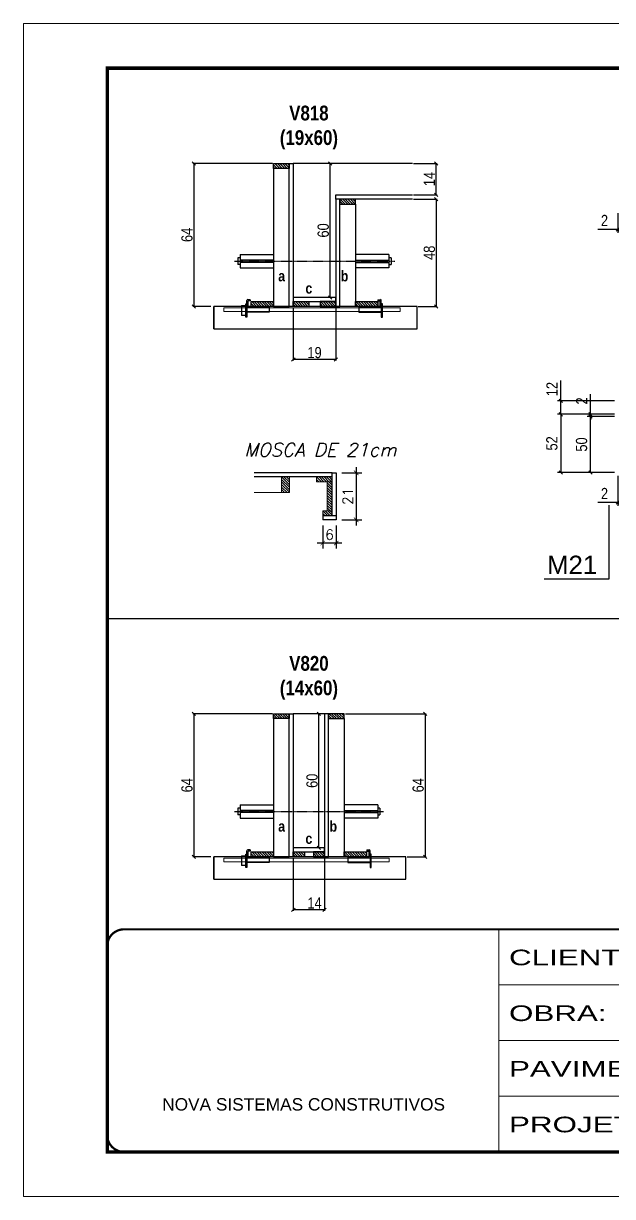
# Model space of a CAD drawing. Extents: x 3309 to 9590, y -2522 to 14608.
# Drawn here: x 3309 to 3837, y 8964 to 10014 of the extents above; entities that cross this region are included whole.
import ezdxf
from ezdxf.enums import TextEntityAlignment as Align

# ---------------------------------------------------------------- set-up
doc = ezdxf.new("R2010")
doc.units = 0
for name, pattern in [('CONTINUO', [0]), ('DASHED', [0.75, 0.5, -0.25]), ('HIDDEN', [0.375, 0.25, -0.125])]:
    doc.linetypes.add(name, pattern=pattern)
for name, color, linetype in [('barrote', 251, 'Continuous'), ('COTA', 241, 'Continuous'), ('detalhes', 4, 'Continuous'), ('NOMENCLATURA', 7, 'Continuous'), ('Painéis', 200, 'Continuous'), ('presilha', 1, 'Continuous'), ('SARR_2.2x10', 60, 'Continuous'), ('SARR_2.2x7', 40, 'Continuous'), ('SARR_3.5x7', 81, 'Continuous'), ('TENSOR', 3, 'Continuous')]:
    doc.layers.add(name, color=color, linetype=linetype)
for name, color, linetype, lineweight in [('CONCRETO', 251, 'Continuous', 25), ('Folhas', 255, 'Continuous', 9), ('Hachura', 251, 'Continuous', 9), ('Madeira', 126, 'Continuous', 18), ('SARRAFO DE PRESSAO', 251, 'DASHED', 9), ('SCO-___-LAJ', 2, 'Continuous', 0), ('TEXTO PILAR', 3, 'Continuous', 15)]:
    doc.layers.add(name, color=color, linetype=linetype, lineweight=lineweight)
doc.styles.add('ARIAL', font='arial.ttf')
doc.styles.add('COTA TECNICA', font='techl___.ttf', dxfattribs={"height": 10})
doc.styles.add('COTA TECNICA 2X', font='techl___.ttf', dxfattribs={"height": 10})
doc.styles.add('Romans', font='romans.shx')
doc.styles.get("Standard").update_dxf_attribs({"font": 'arial.ttf'})
doc.styles.add('TECNICA', font='techb___.ttf', dxfattribs={"height": 10})
doc.styles.add('Tecnologia', font='')
doc.styles.get('Tecnologia').set_extended_font_data('Forgotten Futurist')
doc.dimstyles.new('COTA PARA DETALHES', dxfattribs={"dimtxt": 9, "dimasz": 4, "dimexe": 5, "dimexo": 5, "dimgap": 3, "dimtad": 1, "dimdec": 1, "dimlfac": 0.5, "dimzin": 12, "dimdsep": 46, "dimtxsty": 'Romans', "dimblk": 'ARCHTICK', "dimcen": 10, "dimdle": 5, "dimclrd": 4, "dimclre": 4, "dimclrt": 240, "dimadec": 1, "dimazin": 3, "dimtfac": 1, "dimtdec": 1, "dimtmove": 0, "dimatfit": 3, "dimldrblk": 'ARCHTICK', "dimfxl": 1, "dimtolj": 1, "dimtzin": 12, "dimarcsym": 0})
doc.dimstyles.new('PAINEL', dxfattribs={"dimtxt": 10, "dimasz": 3, "dimexe": 3, "dimexo": 3, "dimgap": 3, "dimtad": 1, "dimdec": 1, "dimzin": 12, "dimdsep": 46, "dimtxsty": 'COTA TECNICA', "dimblk1": 'OBLIQUE', "dimblk2": 'OBLIQUE', "dimsah": 1, "dimcen": 0.9, "dimclrd": 4, "dimclre": 4, "dimclrt": 240, "dimadec": 1, "dimazin": 3, "dimtfac": 1, "dimtdec": 1, "dimtmove": 0, "dimatfit": 3, "dimfxl": 1, "dimtolj": 1, "dimtzin": 12, "dimarcsym": 0})
doc.dimstyles.new('SECAO', dxfattribs={"dimscale": 0.333333, "dimtxt": 5, "dimasz": 9, "dimexe": 3, "dimexo": 3, "dimgap": 3, "dimtad": 1, "dimdec": 1, "dimlfac": 0.5, "dimzin": 12, "dimdsep": 46, "dimtxsty": 'COTA TECNICA 2X', "dimblk1": 'OBLIQUE', "dimblk2": 'OBLIQUE', "dimsah": 1, "dimcen": 0.9, "dimclrd": 4, "dimclre": 4, "dimclrt": 240, "dimadec": 1, "dimazin": 3, "dimtfac": 1, "dimtdec": 1, "dimtmove": 0, "dimatfit": 3, "dimfxl": 1, "dimtolj": 1, "dimtzin": 12, "dimarcsym": 0})
pattern_1 = [(135, (36786.496, -113751.8887), (-1.122532015, -1.122532015), [])]
pattern_2 = [(315, (-1068.1256, -1968.4657), (1.12253202, 1.12253202), [])]

# ---------------------------------------------------------------- blocks, each defined once
blk = doc.blocks.new('9999999999')
at = {"color": 30, "linetype": 'CONTINUO'}
for p, q in [((98564.6, 34230.2), (98564.6, 34429.4)), ((98564.6, 34379.6), (99584, 34379.6)), ((98564.6, 34329.8), (99488, 34329.8)), ((98564.6, 34280), (99488, 34280))]:
    blk.add_line(p, q, dxfattribs=at)
at = {"color": 30, "linetype": 'CONTINUO', "const_width": 2}
blk.add_lwpolyline([(99584, 34230.2), (99584, 34414.4, 0.414214), (99569, 34429.4), (98229, 34429.4, 0.414214), (98214, 34414.4), (98214, 34245.2, 0.414214), (98229, 34230.2), (99584, 34230.2)], format="xyb", dxfattribs=at)
at = {"layer": 'Folhas'}
blk.add_lwpolyline([(98139, 34190.2), (99624, 34190.2), (99624, 35240.2), (98139, 35240.2)], close=True, dxfattribs=at)
at = {"layer": 'Folhas', "color": 30, "const_width": 3}
blk.add_lwpolyline([(98214, 34230.2), (99584, 34230.2), (99584, 35200.2), (98214, 35200.2)], close=True, dxfattribs=at)
at = {"color": 7, "linetype": 'Continuous', "ltscale": 5, "style": 'ARIAL'}
blk.add_text('NOVA SISTEMAS CONSTRUTIVOS', height=11.059, dxfattribs=at).set_placement((98263.2, 34267.2))
at = {"layer": 'Folhas', "color": 7, "style": 'Tecnologia', "width": 1.5}
for s, p in [('CLIENTE:', (98573.7, 34397.2)), ('OBRA:', (98573.7, 34347.3)), ('PAVIMENTO:', (98573.7, 34297.5)), ('PROJETO:', (98573.7, 34247.7))]:
    blk.add_text(s, height=14, dxfattribs=at).set_placement(p)
blk = doc.blocks.new('_Oblique')
at = {"color": 0, "linetype": 'ByBlock', "lineweight": -2}
blk.add_line((-0.5, -0.5), (0.5, 0.5), dxfattribs=at)
blk = doc.blocks.new('*D1902')
at = {"layer": 'COTA', "color": 4, "lineweight": -2, "transparency": 16777216}
for p, q in [((3551, 9759.3), (3551, 9711.8)), ((3589, 9759.3), (3589, 9711.8)), ((3589, 9712.8), (3551, 9712.8))]:
    blk.add_line(p, q, dxfattribs=at)
at = {"layer": 'Defpoints', "color": 0, "transparency": 16777216}
for p in [(3551, 9760.3), (3589, 9760.3), (3551, 9712.8)]:
    blk.add_point(p, dxfattribs=at)
at = {"layer": 'COTA', "color": 4, "lineweight": -2, "transparency": 16777216, "xscale": 3, "yscale": 3, "zscale": 3, "rotation": 180}
blk.add_blockref('_Oblique', (3551, 9712.8), dxfattribs=at)
at = {"layer": 'COTA', "color": 4, "lineweight": -2, "transparency": 16777216, "xscale": 3, "yscale": 3, "zscale": 3}
blk.add_blockref('_Oblique', (3589, 9712.8), dxfattribs=at)
at = {"layer": 'COTA', "color": 240, "transparency": 16777216, "insert": (3570, 9718.9), "char_height": 10, "attachment_point": 5, "style": 'COTA TECNICA 2X'}
blk.add_mtext('\\A1;19', dxfattribs=at)
blk = doc.blocks.new('PRESILHA METÁLICA 1')
at = {"layer": 'presilha'}
for p, q in [((7.5, 10.6), (7.5, 19.9)), ((12, 21), (8.6, 21)), ((9, 11.6), (9, 18.9)), ((12, 19.5), (9.6, 19.5)), ((12, 21), (12, 19.5)), ((0, 13), (6, 13)), ((0, 13), (0, 0)), ((6, 0), (0, 0)), ((6, 15.5), (7.5, 15.5)), ((6, -2.5), (6, 15.5)), ((6, 13), (6, 0)), ((7.5, 15.5), (7.5, -2.5)), ((37.5, 4.1), (7.5, 4.1)), ((37.5, 11), (9.6, 11)), ((37.5, 11), (37.5, 4.1)), ((7.5, -2.5), (6, -2.5))]:
    blk.add_line(p, q, dxfattribs=at)
for centre, radius, start, end in [((8.6, 19.9), 1.14, 90, 180), ((9.6, 18.9), 0.57, 90, 180), ((9.6, 11.6), 0.57, 180, 270)]:
    blk.add_arc(centre, radius, start, end, dxfattribs=at)
blk = doc.blocks.new('PRESILHA METÁLICA 2')
at = {"layer": 'presilha'}
for p, q in [((-5.2, 23.5), (-5.2, 22)), ((-5.2, 23.5), (-1.9, 23.5)), ((-5.2, 22), (-2.8, 22)), ((-2.2, 14.1), (-2.2, 21.4)), ((0.8, 18), (-0.8, 18)), ((-0.8, 18), (-0.8, 0)), ((-0.8, 14.6), (-0.8, 22.4)), ((0.8, 0), (0.8, 18)), ((-30.8, 13.5), (-30.8, 6.6)), ((-30.8, 13.5), (-2.8, 13.5)), ((-30.8, 6.6), (-0.8, 6.6)), ((-0.8, 0), (0.8, 0))]:
    blk.add_line(p, q, dxfattribs=at)
for centre, radius, start, end in [((-2.8, 21.4), 0.57, 0, 90), ((-1.9, 22.4), 1.14, 0, 90), ((-2.8, 14.1), 0.57, 270, 0)]:
    blk.add_arc(centre, radius, start, end, dxfattribs=at)
blk = doc.blocks.new('*D1903')
at = {"layer": 'COTA', "color": 4, "lineweight": -2, "transparency": 16777216}
for p, q in [((3532.4, 9888.3), (3460.9, 9888.3)), ((3461.9, 9888.3), (3461.9, 9760.3)), ((3477.1, 9760.3), (3460.9, 9760.3))]:
    blk.add_line(p, q, dxfattribs=at)
at = {"layer": 'Defpoints', "color": 0, "transparency": 16777216}
for p in [(3533.4, 9888.3), (3461.9, 9760.3), (3478.1, 9760.3)]:
    blk.add_point(p, dxfattribs=at)
at = {"layer": 'COTA', "color": 4, "lineweight": -2, "transparency": 16777216, "xscale": 3, "yscale": 3, "zscale": 3}
for p, rotation in [((3461.9, 9888.3), 90), ((3461.9, 9760.3), 270)]:
    blk.add_blockref('_Oblique', p, dxfattribs=dict(at, rotation=rotation))
at = {"layer": 'COTA', "color": 240, "transparency": 16777216, "insert": (3455.8, 9824.3), "char_height": 10, "attachment_point": 5, "rotation": 90, "style": 'COTA TECNICA 2X'}
blk.add_mtext('\\A1;64', dxfattribs=at)
blk = doc.blocks.new('*D1904')
at = {"layer": 'COTA', "color": 4, "lineweight": -2, "transparency": 16777216}
for p, q in [((3658.7, 9856.3), (3679.9, 9856.3)), ((3678.9, 9856.3), (3678.9, 9760.3)), ((3662.8, 9760.3), (3679.9, 9760.3))]:
    blk.add_line(p, q, dxfattribs=at)
at = {"layer": 'Defpoints', "color": 0, "transparency": 16777216}
for p in [(3657.7, 9856.3), (3661.8, 9760.3), (3678.9, 9760.3)]:
    blk.add_point(p, dxfattribs=at)
at = {"layer": 'COTA', "color": 4, "lineweight": -2, "transparency": 16777216, "xscale": 3, "yscale": 3, "zscale": 3}
for p, rotation in [((3678.9, 9856.3), 90), ((3678.9, 9760.3), 270)]:
    blk.add_blockref('_Oblique', p, dxfattribs=dict(at, rotation=rotation))
at = {"layer": 'COTA', "color": 240, "transparency": 16777216, "insert": (3672.8, 9808.3), "char_height": 10, "attachment_point": 5, "rotation": 90, "style": 'COTA TECNICA 2X'}
blk.add_mtext('\\A1;48', dxfattribs=at)
blk = doc.blocks.new('*D1905')
at = {"layer": 'COTA', "color": 4, "lineweight": -2, "transparency": 16777216}
for p, q in [((3588, 9888.3), (3582.9, 9888.3)), ((3583.9, 9768.3), (3583.9, 9888.3)), ((3588, 9768.3), (3582.9, 9768.3))]:
    blk.add_line(p, q, dxfattribs=at)
at = {"layer": 'Defpoints', "color": 0, "transparency": 16777216}
for p in [(3583.9, 9888.3), (3589, 9888.3), (3589, 9768.3)]:
    blk.add_point(p, dxfattribs=at)
at = {"layer": 'COTA', "color": 4, "lineweight": -2, "transparency": 16777216, "xscale": 3, "yscale": 3, "zscale": 3}
for p, rotation in [((3583.9, 9888.3), 90), ((3583.9, 9768.3), 270)]:
    blk.add_blockref('_Oblique', p, dxfattribs=dict(at, rotation=rotation))
at = {"layer": 'COTA', "color": 240, "transparency": 16777216, "insert": (3577.8, 9828.3), "char_height": 10, "attachment_point": 5, "rotation": 90, "style": 'COTA TECNICA 2X'}
blk.add_mtext('\\A1;60', dxfattribs=at)
blk = doc.blocks.new('*D1906')
at = {"layer": 'COTA', "color": 4, "lineweight": -2, "transparency": 16777216}
for p, q in [((3658.7, 9888.3), (3679.9, 9888.3)), ((3678.9, 9860.3), (3678.9, 9888.3)), ((3658.7, 9860.3), (3679.9, 9860.3))]:
    blk.add_line(p, q, dxfattribs=at)
at = {"layer": 'Defpoints', "color": 0, "transparency": 16777216}
for p in [(3657.7, 9888.3), (3678.9, 9888.3), (3657.7, 9860.3)]:
    blk.add_point(p, dxfattribs=at)
at = {"layer": 'COTA', "color": 4, "lineweight": -2, "transparency": 16777216, "xscale": 3, "yscale": 3, "zscale": 3}
for p, rotation in [((3678.9, 9888.3), 90), ((3678.9, 9860.3), 270)]:
    blk.add_blockref('_Oblique', p, dxfattribs=dict(at, rotation=rotation))
at = {"layer": 'COTA', "color": 240, "transparency": 16777216, "insert": (3672.8, 9874.3), "char_height": 10, "attachment_point": 5, "rotation": 90, "style": 'COTA TECNICA 2X'}
blk.add_mtext('\\A1;14', dxfattribs=at)
blk = doc.blocks.new('*D1910')
at = {"layer": 'COTA', "color": 4, "lineweight": -2, "transparency": 16777216}
for p, q in [((3841.6, 9843.8), (3841.6, 9826.2)), ((3843.6, 9843.8), (3843.6, 9826.2)), ((3841.6, 9829.2), (3823.5, 9829.2)), ((3843.6, 9829.2), (3841.6, 9829.2)), ((3843.6, 9829.2), (3846.6, 9829.2))]:
    blk.add_line(p, q, dxfattribs=at)
at = {"layer": 'Defpoints', "color": 0, "transparency": 16777216}
for p in [(3841.6, 9846.8), (3843.6, 9846.8), (3841.6, 9829.2)]:
    blk.add_point(p, dxfattribs=at)
at = {"layer": 'COTA', "color": 4, "lineweight": -2, "transparency": 16777216, "xscale": 3, "yscale": 3, "zscale": 3}
blk.add_blockref('_Oblique', (3841.6, 9829.2), dxfattribs=at)
at = {"layer": 'COTA', "color": 4, "lineweight": -2, "transparency": 16777216, "xscale": 3, "yscale": 3, "zscale": 3, "rotation": 180}
blk.add_blockref('_Oblique', (3843.6, 9829.2), dxfattribs=at)
at = {"layer": 'COTA', "color": 240, "transparency": 16777216, "insert": (3829.6, 9837.2), "char_height": 10, "attachment_point": 5, "style": 'COTA TECNICA'}
blk.add_mtext('\\A1;2', dxfattribs=at)
blk = doc.blocks.new('*D1897')
at = {"layer": 'COTA', "color": 4, "lineweight": -2, "transparency": 16777216}
for p, q in [((3838.6, 9663.7), (3787.6, 9663.7)), ((3790.6, 9663.7), (3790.6, 9611.7)), ((3838.6, 9611.7), (3787.6, 9611.7))]:
    blk.add_line(p, q, dxfattribs=at)
at = {"layer": 'Defpoints', "color": 0, "transparency": 16777216}
for p in [(3841.6, 9663.7), (3790.6, 9611.7), (3841.6, 9611.7)]:
    blk.add_point(p, dxfattribs=at)
at = {"layer": 'COTA', "color": 4, "lineweight": -2, "transparency": 16777216, "xscale": 3, "yscale": 3, "zscale": 3}
for p, rotation in [((3790.6, 9663.7), 90), ((3790.6, 9611.7), 270)]:
    blk.add_blockref('_Oblique', p, dxfattribs=dict(at, rotation=rotation))
at = {"layer": 'COTA', "color": 240, "transparency": 16777216, "insert": (3782.5, 9637.7), "char_height": 10, "attachment_point": 5, "rotation": 90, "style": 'COTA TECNICA'}
blk.add_mtext('\\A1;52', dxfattribs=at)
blk = doc.blocks.new('*D1898')
at = {"layer": 'COTA', "color": 4, "lineweight": -2, "transparency": 16777216}
for p, q in [((3790.6, 9675.7), (3790.6, 9694)), ((3838.6, 9675.7), (3787.6, 9675.7)), ((3790.6, 9663.7), (3790.6, 9675.7)), ((3838.6, 9663.7), (3787.6, 9663.7))]:
    blk.add_line(p, q, dxfattribs=at)
at = {"layer": 'Defpoints', "color": 0, "transparency": 16777216}
for p in [(3790.6, 9675.7), (3841.6, 9675.7), (3841.6, 9663.7)]:
    blk.add_point(p, dxfattribs=at)
at = {"layer": 'COTA', "color": 4, "lineweight": -2, "transparency": 16777216, "xscale": 3, "yscale": 3, "zscale": 3}
for p, rotation in [((3790.6, 9675.7), 90), ((3790.6, 9663.7), 270)]:
    blk.add_blockref('_Oblique', p, dxfattribs=dict(at, rotation=rotation))
at = {"layer": 'COTA', "color": 240, "transparency": 16777216, "insert": (3782.6, 9686.3), "char_height": 10, "attachment_point": 5, "rotation": 90, "style": 'COTA TECNICA'}
blk.add_mtext('\\A1;12', dxfattribs=at)
blk = doc.blocks.new('*D1913')
at = {"layer": 'COTA', "color": 4, "lineweight": -2, "transparency": 16777216}
for p, q in [((3841.6, 9608.7), (3841.6, 9581.8)), ((3843.6, 9608.7), (3843.6, 9581.8)), ((3841.6, 9584.8), (3823.5, 9584.8)), ((3843.6, 9584.8), (3841.6, 9584.8)), ((3843.6, 9584.8), (3846.6, 9584.8))]:
    blk.add_line(p, q, dxfattribs=at)
at = {"layer": 'Defpoints', "color": 0, "transparency": 16777216}
for p in [(3841.6, 9611.7), (3843.6, 9611.7), (3841.6, 9584.8)]:
    blk.add_point(p, dxfattribs=at)
at = {"layer": 'COTA', "color": 4, "lineweight": -2, "transparency": 16777216, "xscale": 3, "yscale": 3, "zscale": 3}
blk.add_blockref('_Oblique', (3841.6, 9584.8), dxfattribs=at)
at = {"layer": 'COTA', "color": 4, "lineweight": -2, "transparency": 16777216, "xscale": 3, "yscale": 3, "zscale": 3, "rotation": 180}
blk.add_blockref('_Oblique', (3843.6, 9584.8), dxfattribs=at)
at = {"layer": 'COTA', "color": 240, "transparency": 16777216, "insert": (3829.6, 9592.8), "char_height": 10, "attachment_point": 5, "style": 'COTA TECNICA'}
blk.add_mtext('\\A1;2', dxfattribs=at)
blk = doc.blocks.new('*D1914')
at = {"layer": 'COTA', "color": 4, "lineweight": -2, "transparency": 16777216}
for p, q in [((3838.6, 9661.7), (3814.2, 9661.7)), ((3817.2, 9611.7), (3817.2, 9661.7)), ((3838.6, 9611.7), (3814.2, 9611.7))]:
    blk.add_line(p, q, dxfattribs=at)
at = {"layer": 'Defpoints', "color": 0, "transparency": 16777216}
for p in [(3817.2, 9661.7), (3841.6, 9661.7), (3841.6, 9611.7)]:
    blk.add_point(p, dxfattribs=at)
at = {"layer": 'COTA', "color": 4, "lineweight": -2, "transparency": 16777216, "xscale": 3, "yscale": 3, "zscale": 3}
for p, rotation in [((3817.2, 9661.7), 90), ((3817.2, 9611.7), 270)]:
    blk.add_blockref('_Oblique', p, dxfattribs=dict(at, rotation=rotation))
at = {"layer": 'COTA', "color": 240, "transparency": 16777216, "insert": (3809.1, 9636.7), "char_height": 10, "attachment_point": 5, "rotation": 90, "style": 'COTA TECNICA'}
blk.add_mtext('\\A1;50', dxfattribs=at)
blk = doc.blocks.new('*D1915')
at = {"layer": 'COTA', "color": 4, "lineweight": -2, "transparency": 16777216}
for p, q in [((3817.2, 9663.7), (3817.2, 9681.8)), ((3838.6, 9663.7), (3814.2, 9663.7)), ((3838.6, 9661.7), (3814.2, 9661.7)), ((3817.2, 9661.7), (3817.2, 9663.7)), ((3817.2, 9661.7), (3817.2, 9658.7))]:
    blk.add_line(p, q, dxfattribs=at)
at = {"layer": 'Defpoints', "color": 0, "transparency": 16777216}
for p in [(3817.2, 9663.7), (3841.6, 9663.7), (3841.6, 9661.7)]:
    blk.add_point(p, dxfattribs=at)
at = {"layer": 'COTA', "color": 4, "lineweight": -2, "transparency": 16777216, "xscale": 3, "yscale": 3, "zscale": 3}
for p, rotation in [((3817.2, 9663.7), 270), ((3817.2, 9661.7), 90)]:
    blk.add_blockref('_Oblique', p, dxfattribs=dict(at, rotation=rotation))
at = {"layer": 'COTA', "color": 240, "transparency": 16777216, "insert": (3809.2, 9675.7), "char_height": 10, "attachment_point": 5, "rotation": 90, "style": 'COTA TECNICA'}
blk.add_mtext('\\A1;2', dxfattribs=at)
blk = doc.blocks.new('*D1891')
at = {"layer": 'COTA', "color": 4, "lineweight": -2, "transparency": 16777216}
for p, q in [((3551, 9266.7), (3551, 9219.3)), ((3579, 9266.7), (3579, 9219.3)), ((3579, 9220.3), (3551, 9220.3))]:
    blk.add_line(p, q, dxfattribs=at)
at = {"layer": 'Defpoints', "color": 0, "transparency": 16777216}
for p in [(3551, 9267.7), (3579, 9267.7), (3551, 9220.3)]:
    blk.add_point(p, dxfattribs=at)
at = {"layer": 'COTA', "color": 4, "lineweight": -2, "transparency": 16777216, "xscale": 3, "yscale": 3, "zscale": 3, "rotation": 180}
blk.add_blockref('_Oblique', (3551, 9220.3), dxfattribs=at)
at = {"layer": 'COTA', "color": 4, "lineweight": -2, "transparency": 16777216, "xscale": 3, "yscale": 3, "zscale": 3}
blk.add_blockref('_Oblique', (3579, 9220.3), dxfattribs=at)
at = {"layer": 'COTA', "color": 240, "transparency": 16777216, "insert": (3570, 9226.3), "char_height": 10, "attachment_point": 5, "style": 'COTA TECNICA 2X'}
blk.add_mtext('\\A1;14', dxfattribs=at)
blk = doc.blocks.new('*D1892')
at = {"layer": 'COTA', "color": 4, "lineweight": -2, "transparency": 16777216}
for p, q in [((3532.4, 9395.7), (3460.9, 9395.7)), ((3461.9, 9395.7), (3461.9, 9267.7)), ((3477.1, 9267.7), (3460.9, 9267.7))]:
    blk.add_line(p, q, dxfattribs=at)
at = {"layer": 'Defpoints', "color": 0, "transparency": 16777216}
for p in [(3533.4, 9395.7), (3461.9, 9267.7), (3478.1, 9267.7)]:
    blk.add_point(p, dxfattribs=at)
at = {"layer": 'COTA', "color": 4, "lineweight": -2, "transparency": 16777216, "xscale": 3, "yscale": 3, "zscale": 3}
for p, rotation in [((3461.9, 9395.7), 90), ((3461.9, 9267.7), 270)]:
    blk.add_blockref('_Oblique', p, dxfattribs=dict(at, rotation=rotation))
at = {"layer": 'COTA', "color": 240, "transparency": 16777216, "insert": (3455.8, 9331.7), "char_height": 10, "attachment_point": 5, "rotation": 90, "style": 'COTA TECNICA 2X'}
blk.add_mtext('\\A1;64', dxfattribs=at)
blk = doc.blocks.new('*D1893')
at = {"layer": 'COTA', "color": 4, "lineweight": -2, "transparency": 16777216}
for p, q in [((3597.6, 9395.7), (3669.9, 9395.7)), ((3668.9, 9395.7), (3668.9, 9267.7)), ((3652.8, 9267.7), (3669.9, 9267.7))]:
    blk.add_line(p, q, dxfattribs=at)
at = {"layer": 'Defpoints', "color": 0, "transparency": 16777216}
for p in [(3596.6, 9395.7), (3651.8, 9267.7), (3668.9, 9267.7)]:
    blk.add_point(p, dxfattribs=at)
at = {"layer": 'COTA', "color": 4, "lineweight": -2, "transparency": 16777216, "xscale": 3, "yscale": 3, "zscale": 3}
for p, rotation in [((3668.9, 9395.7), 90), ((3668.9, 9267.7), 270)]:
    blk.add_blockref('_Oblique', p, dxfattribs=dict(at, rotation=rotation))
at = {"layer": 'COTA', "color": 240, "transparency": 16777216, "insert": (3662.8, 9331.7), "char_height": 10, "attachment_point": 5, "rotation": 90, "style": 'COTA TECNICA 2X'}
blk.add_mtext('\\A1;64', dxfattribs=at)
blk = doc.blocks.new('*D1894')
at = {"layer": 'COTA', "color": 4, "lineweight": -2, "transparency": 16777216}
for p, q in [((3578, 9395.7), (3572.9, 9395.7)), ((3573.9, 9275.7), (3573.9, 9395.7)), ((3578, 9275.7), (3572.9, 9275.7))]:
    blk.add_line(p, q, dxfattribs=at)
at = {"layer": 'Defpoints', "color": 0, "transparency": 16777216}
for p in [(3573.9, 9395.7), (3579, 9395.7), (3579, 9275.7)]:
    blk.add_point(p, dxfattribs=at)
at = {"layer": 'COTA', "color": 4, "lineweight": -2, "transparency": 16777216, "xscale": 3, "yscale": 3, "zscale": 3}
for p, rotation in [((3573.9, 9395.7), 90), ((3573.9, 9275.7), 270)]:
    blk.add_blockref('_Oblique', p, dxfattribs=dict(at, rotation=rotation))
at = {"layer": 'COTA', "color": 240, "transparency": 16777216, "insert": (3567.8, 9335.7), "char_height": 10, "attachment_point": 5, "rotation": 90, "style": 'COTA TECNICA 2X'}
blk.add_mtext('\\A1;60', dxfattribs=at)
blk = doc.blocks.new('_ArchTick')
at = {"color": 0, "linetype": 'ByBlock', "const_width": 0.15}
blk.add_lwpolyline([(-0.5, -0.5), (0.5, 0.5)], dxfattribs=at)
blk = doc.blocks.new('*D1927')
at = {"layer": 'COTA', "color": 4, "lineweight": -2, "transparency": 16777216}
for p, q in [((3594.4, 9611.3), (3612.2, 9611.3)), ((3607.2, 9616.3), (3607.2, 9564.3)), ((3594.4, 9569.3), (3612.2, 9569.3))]:
    blk.add_line(p, q, dxfattribs=at)
at = {"layer": 'Defpoints', "color": 0, "transparency": 16777216}
for p in [(3589.4, 9611.3), (3589.4, 9569.3), (3607.2, 9569.3)]:
    blk.add_point(p, dxfattribs=at)
at = {"layer": 'COTA', "color": 4, "lineweight": -2, "transparency": 16777216, "xscale": 4, "yscale": 4, "zscale": 4}
for p, rotation in [((3607.2, 9611.3), 90), ((3607.2, 9569.3), 270)]:
    blk.add_blockref('_ArchTick', p, dxfattribs=dict(at, rotation=rotation))
at = {"layer": 'COTA', "color": 240, "transparency": 16777216, "insert": (3599.7, 9590.3), "char_height": 9, "attachment_point": 5, "rotation": 90, "style": 'Romans'}
blk.add_mtext('\\A1;21', dxfattribs=at)
blk = doc.blocks.new('*D1928')
at = {"layer": 'COTA', "color": 4, "lineweight": -2, "transparency": 16777216}
for p, q in [((3577.4, 9564.3), (3577.4, 9543.5)), ((3589.4, 9564.3), (3589.4, 9543.5)), ((3594.4, 9548.5), (3572.4, 9548.5))]:
    blk.add_line(p, q, dxfattribs=at)
at = {"layer": 'Defpoints', "color": 0, "transparency": 16777216}
for p in [(3577.4, 9569.3), (3589.4, 9569.3), (3577.4, 9548.5)]:
    blk.add_point(p, dxfattribs=at)
at = {"layer": 'COTA', "color": 4, "lineweight": -2, "transparency": 16777216, "xscale": 4, "yscale": 4, "zscale": 4, "rotation": 180}
blk.add_blockref('_ArchTick', (3577.4, 9548.5), dxfattribs=at)
at = {"layer": 'COTA', "color": 4, "lineweight": -2, "transparency": 16777216, "xscale": 4, "yscale": 4, "zscale": 4}
blk.add_blockref('_ArchTick', (3589.4, 9548.5), dxfattribs=at)
at = {"layer": 'COTA', "color": 240, "transparency": 16777216, "insert": (3583.4, 9556), "char_height": 9, "attachment_point": 5, "style": 'Romans'}
blk.add_mtext('\\A1;6', dxfattribs=at)

msp = doc.modelspace()

# ---------------------------------------------------------------- hatches: boundary and pattern name
at = {"layer": 'Hachura'}
h = msp.add_hatch(dxfattribs=at)
h.set_pattern_fill('ANSI31', color=256, scale=0.5, angle=270, style=0)
h.set_pattern_definition(pattern_2)
h.paths.add_polyline_path([(3547.45, 9607.71), (3540.45, 9607.71), (3540.45, 9593.71), (3547.45, 9593.71)])
h = msp.add_hatch(dxfattribs=at)
h.set_pattern_fill('ANSI31', color=256, scale=0.5, angle=270, style=0)
h.set_pattern_definition(pattern_2)
h.paths.add_polyline_path([(3571.84, 9607.71), (3571.84, 9603.31), (3585.82, 9603.31), (3585.82, 9607.71)])
h = msp.add_hatch(dxfattribs=at)
h.set_pattern_fill('ANSI31', color=256, scale=0.5, angle=270, style=0)
h.set_pattern_definition([(315, (-4755.9841, -2016.552), (1.12253202, 1.12253202), [])])
h.paths.add_polyline_path([(3585.82, 9603.31), (3581.42, 9603.31), (3581.42, 9577.31), (3585.82, 9577.31)])
h = msp.add_hatch(dxfattribs=at)
h.set_pattern_fill('ANSI31', color=256, scale=0.5, angle=270, style=0)
h.set_pattern_definition([(315, (-1062.5462, -1998.8657), (1.12253202, 1.12253202), [])])
h.paths.add_polyline_path([(3577.42, 9577.31), (3577.42, 9572.91), (3585.82, 9572.91), (3585.82, 9577.31)])
at = {"layer": 'SARR_2.2x10'}
h = msp.add_hatch(dxfattribs=at)
h.set_pattern_fill('ANSI31', color=256, scale=0.5, angle=90)
h.set_pattern_definition([(135, (36706.896, -113751.8887), (-1.122532015, -1.122532015), [])])
h.paths.add_polyline_path([(3513.36, 9764.68), (3513.36, 9760.28), (3533.36, 9760.28), (3533.36, 9764.68)])
h = msp.add_hatch(dxfattribs=at)
h.set_pattern_fill('ANSI31', color=256, scale=0.5, angle=90)
h.set_pattern_definition([(135, (36800.096, -113751.8887), (-1.122532015, -1.122532015), [])])
h.paths.add_polyline_path([(3606.56, 9764.68), (3606.56, 9760.28), (3626.56, 9760.28), (3626.56, 9764.68)])
h = msp.add_hatch(dxfattribs=at)
h.set_pattern_fill('ANSI31', color=256, scale=0.5, angle=90)
h.set_pattern_definition([(135, (36706.896, -114244.4465), (-1.122532015, -1.122532015), [])])
h.paths.add_polyline_path([(3513.36, 9272.12), (3513.36, 9267.72), (3533.36, 9267.72), (3533.36, 9272.12)])
h = msp.add_hatch(dxfattribs=at)
h.set_pattern_fill('ANSI31', color=256, scale=0.5, angle=90)
h.set_pattern_definition([(135, (36790.096, -114244.4465), (-1.122532015, -1.122532015), [])])
h.paths.add_polyline_path([(3596.56, 9272.12), (3596.56, 9267.72), (3616.56, 9267.72), (3616.56, 9272.12)])
at = {"layer": 'SARR_2.2x7'}
h = msp.add_hatch(dxfattribs=at)
h.set_pattern_fill('ANSI31', color=256, scale=0.5, angle=90)
h.set_pattern_definition([(135, (36720.896, -113628.2887), (-1.122532015, -1.122532015), [])])
h.paths.add_polyline_path([(3547.36, 9888.28), (3547.36, 9883.88), (3533.36, 9883.88), (3533.36, 9888.28)])
h = msp.add_hatch(dxfattribs=at)
h.set_pattern_fill('ANSI31', color=256, scale=0.5, angle=90)
h.set_pattern_definition([(135, (36700.896, -113660.2887), (-1.122532015, -1.122532015), [])])
h.paths.add_polyline_path([(3592.56, 9856.28), (3592.56, 9851.88), (3606.56, 9851.88), (3606.56, 9856.28)])
h = msp.add_hatch(dxfattribs=at)
h.set_pattern_fill('ANSI31', color=256, scale=0.5, angle=90)
h.set_pattern_definition(pattern_1)
h.paths.add_polyline_path([(3564.96, 9760.28), (3564.96, 9764.68), (3550.96, 9764.68), (3550.96, 9760.28)])
h = msp.add_hatch(dxfattribs=at)
h.set_pattern_fill('ANSI31', color=256, scale=0.5, angle=90)
h.set_pattern_definition(pattern_1)
h.paths.add_polyline_path([(3574.96, 9764.68), (3574.96, 9760.28), (3588.96, 9760.28), (3588.96, 9764.68)])
h = msp.add_hatch(dxfattribs=at)
h.set_pattern_fill('ANSI31', color=256, scale=0.5, angle=90)
h.set_pattern_definition([(135, (36720.896, -114120.8465), (-1.122532015, -1.122532015), [])])
h.paths.add_polyline_path([(3547.36, 9395.72), (3547.36, 9391.32), (3533.36, 9391.32), (3533.36, 9395.72)])
h = msp.add_hatch(dxfattribs=at)
h.set_pattern_fill('ANSI31', color=256, scale=0.5, angle=90)
h.set_pattern_definition([(135, (36690.896, -114120.8465), (-1.122532015, -1.122532015), [])])
h.paths.add_polyline_path([(3582.56, 9395.72), (3582.56, 9391.32), (3596.56, 9391.32), (3596.56, 9395.72)])
h = msp.add_hatch(dxfattribs=at)
h.set_pattern_fill('ANSI31', color=256, scale=0.5, angle=90)
h.set_pattern_definition([(135, (36786.496, -114244.4465), (-1.122532015, -1.122532015), [])])
h.paths.add_polyline_path([(3560.96, 9267.72), (3560.96, 9272.12), (3550.96, 9272.12), (3550.96, 9267.72)])
h = msp.add_hatch(dxfattribs=at)
h.set_pattern_fill('ANSI31', color=256, scale=0.5, angle=90)
h.set_pattern_definition([(135, (36776.496, -114244.4465), (-1.122532015, -1.122532015), [])])
h.paths.add_polyline_path([(3568.96, 9272.12), (3568.96, 9267.72), (3578.96, 9267.72), (3578.96, 9272.12)])

# ---------------------------------------------------------------- linework, layer by layer
at = {"ltscale": 3}
for p, q in [((3501.36, 9803.73), (3501.36, 9797.73)), ((3503.36, 9803.73), (3501.36, 9803.73)), ((3503.36, 9797.73), (3501.36, 9797.73)), ((3503.36, 9806.73), (3503.36, 9794.73)), ((3503.36, 9806.73), (3533.36, 9806.73)), ((3533.36, 9801.73), (3503.36, 9801.73)), ((3533.36, 9799.73), (3503.36, 9799.73)), ((3636.56, 9806.73), (3606.56, 9806.73)), ((3606.56, 9801.73), (3636.56, 9801.73)), ((3606.56, 9799.73), (3636.56, 9799.73)), ((3636.56, 9806.73), (3636.56, 9794.73)), ((3638.56, 9803.73), (3636.56, 9803.73)), ((3636.56, 9797.73), (3638.56, 9797.73)), ((3638.56, 9803.73), (3638.56, 9797.73)), ((3503.36, 9794.73), (3533.36, 9794.73)), ((3636.56, 9794.73), (3606.56, 9794.73)), ((3503.36, 9314.17), (3503.36, 9302.17)), ((3503.36, 9314.17), (3533.36, 9314.17)), ((3626.56, 9314.17), (3596.56, 9314.17)), ((3626.56, 9314.17), (3626.56, 9302.17)), ((3501.36, 9311.17), (3501.36, 9305.17)), ((3503.36, 9311.17), (3501.36, 9311.17)), ((3503.36, 9305.17), (3501.36, 9305.17)), ((3533.36, 9309.17), (3503.36, 9309.17)), ((3533.36, 9307.17), (3503.36, 9307.17)), ((3596.56, 9309.17), (3626.56, 9309.17)), ((3596.56, 9307.17), (3626.56, 9307.17)), ((3628.56, 9311.17), (3626.56, 9311.17)), ((3626.56, 9305.17), (3628.56, 9305.17)), ((3628.56, 9311.17), (3628.56, 9305.17)), ((3503.36, 9302.17), (3533.36, 9302.17)), ((3626.56, 9302.17), (3596.56, 9302.17))]:
    msp.add_line(p, q, dxfattribs=at)
at = {"layer": 'barrote'}
for points in [[(3479.9, 9740.28), (3661.82, 9740.28), (3661.82, 9760.28), (3479.9, 9760.28)], [(3479.9, 9247.72), (3651.82, 9247.72), (3651.82, 9267.72), (3479.9, 9267.72)]]:
    msp.add_lwpolyline(points, close=True, dxfattribs=at)
at = {"layer": 'CONCRETO', "linetype": 'Continuous'}
for p, q in [((3657.66, 9888.28), (3550.96, 9888.28)), ((3578.96, 9395.72), (3550.96, 9395.72))]:
    msp.add_line(p, q, dxfattribs=at)
at = {"layer": 'COTA'}
msp.add_line((3384.37, 9481), (4754.37, 9481), dxfattribs=at)
at = {"layer": 'detalhes', "color": 250}
for p, q in [((3479.9, 9740.28), (3479.9, 9760.28)), ((3479.9, 9247.72), (3479.9, 9267.72))]:
    msp.add_line(p, q, dxfattribs=at)
at = {"layer": 'Madeira'}
msp.add_lwpolyline([(3547.45, 9607.71), (3547.45, 9593.71), (3515.98, 9593.71)], dxfattribs=at)
for points in [[(3547.45, 9593.71), (3547.45, 9607.71), (3540.45, 9607.71), (3540.45, 9593.71)], [(3571.84, 9607.71), (3585.82, 9607.71), (3585.82, 9603.31), (3571.84, 9603.31)], [(3581.42, 9577.31), (3581.42, 9603.31), (3585.82, 9603.31), (3585.82, 9577.31)], [(3577.42, 9577.31), (3585.82, 9577.31), (3585.82, 9572.91), (3577.42, 9572.91)]]:
    msp.add_lwpolyline(points, close=True, dxfattribs=at)
at = {"layer": 'NOMENCLATURA', "linetype": 'Continuous'}
for p, q in [((3833.71, 9516.49), (3833.71, 9582.3)), ((3775.63, 9516.49), (3833.71, 9516.49))]:
    msp.add_line(p, q, dxfattribs=at)
at = {"layer": 'Painéis', "linetype": 'ByBlock'}
for p, q in [((3585.82, 9611.31), (3515.96, 9611.31)), ((3585.82, 9607.71), (3515.98, 9607.71)), ((3585.82, 9572.91), (3577.42, 9572.91)), ((3577.42, 9572.91), (3577.42, 9569.31)), ((3589.42, 9569.31), (3577.42, 9569.31)), ((3589.42, 9572.91), (3589.42, 9569.31))]:
    msp.add_line(p, q, dxfattribs=at)
at = {"layer": 'Painéis', "linetype": 'Continuous'}
for points in [[(3547.36, 9760.28), (3547.36, 9888.28), (3550.96, 9888.28), (3550.96, 9760.28)], [(3592.56, 9760.28), (3592.56, 9856.28), (3588.96, 9856.28), (3588.96, 9760.28)], [(3588.96, 9768.28), (3550.96, 9768.28), (3550.96, 9764.68), (3588.96, 9764.68)], [(3547.36, 9267.72), (3547.36, 9395.72), (3550.96, 9395.72), (3550.96, 9267.72)], [(3582.56, 9267.72), (3582.56, 9395.72), (3578.96, 9395.72), (3578.96, 9267.72)], [(3578.96, 9275.72), (3550.96, 9275.72), (3550.96, 9272.12), (3578.96, 9272.12)]]:
    msp.add_lwpolyline(points, close=True, dxfattribs=at)
at = {"layer": 'Painéis', "linetype": 'Continuous', "elevation": 0}
msp.add_lwpolyline([(3657.66, 9856.28), (3588.96, 9856.28), (3588.96, 9860.28), (3657.66, 9860.28)], dxfattribs=at)
at = {"layer": 'Painéis', "linetype": 'ByBlock'}
msp.add_lwpolyline([(3585.82, 9611.31), (3589.42, 9611.31), (3589.42, 9572.91), (3585.82, 9572.91)], close=True, dxfattribs=at)
at = {"layer": 'SARR_2.2x10'}
for points in [[(3513.36, 9764.68), (3533.36, 9764.68), (3533.36, 9760.28), (3513.36, 9760.28)], [(3606.56, 9764.68), (3626.56, 9764.68), (3626.56, 9760.28), (3606.56, 9760.28)], [(3513.36, 9272.12), (3533.36, 9272.12), (3533.36, 9267.72), (3513.36, 9267.72)], [(3596.56, 9272.12), (3616.56, 9272.12), (3616.56, 9267.72), (3596.56, 9267.72)]]:
    msp.add_lwpolyline(points, close=True, dxfattribs=at)
at = {"layer": 'SARR_2.2x7', "elevation": 0}
for points in [[(3533.36, 9888.28), (3547.36, 9888.28), (3547.36, 9883.88), (3533.36, 9883.88)], [(3606.56, 9856.28), (3592.56, 9856.28), (3592.56, 9851.88), (3606.56, 9851.88)], [(3533.36, 9395.72), (3547.36, 9395.72), (3547.36, 9391.32), (3533.36, 9391.32)], [(3596.56, 9395.72), (3582.56, 9395.72), (3582.56, 9391.32), (3596.56, 9391.32)]]:
    msp.add_lwpolyline(points, close=True, dxfattribs=at)
at = {"layer": 'SARR_2.2x7'}
for points in [[(3550.96, 9764.68), (3564.96, 9764.68), (3564.96, 9760.28), (3550.96, 9760.28)], [(3588.96, 9764.68), (3574.96, 9764.68), (3574.96, 9760.28), (3588.96, 9760.28)], [(3550.96, 9272.12), (3560.96, 9272.12), (3560.96, 9267.72), (3550.96, 9267.72)], [(3578.96, 9272.12), (3568.96, 9272.12), (3568.96, 9267.72), (3578.96, 9267.72)]]:
    msp.add_lwpolyline(points, close=True, dxfattribs=at)
at = {"layer": 'SARR_3.5x7'}
for points in [[(3547.36, 9883.88), (3533.36, 9883.88), (3533.36, 9760.28), (3547.36, 9760.28)], [(3592.56, 9851.88), (3606.56, 9851.88), (3606.56, 9760.28), (3592.56, 9760.28)], [(3547.36, 9391.32), (3533.36, 9391.32), (3533.36, 9267.72), (3547.36, 9267.72)], [(3582.56, 9391.32), (3596.56, 9391.32), (3596.56, 9267.72), (3582.56, 9267.72)]]:
    msp.add_lwpolyline(points, close=True, dxfattribs=at)
at = {"layer": 'SCO-___-LAJ', "color": 1}
for points in [[(3488.9, 9758.95), (3646.74, 9758.95), (3646.74, 9755.75), (3488.9, 9755.75)], [(3488.9, 9266.39), (3636.74, 9266.39), (3636.74, 9263.19), (3488.9, 9263.19)]]:
    msp.add_lwpolyline(points, close=True, dxfattribs=at)
at = {"layer": 'TENSOR', "linetype": 'HIDDEN', "ltscale": 0.5}
for p, q in [((3498.36, 9800.73), (3641.86, 9800.73)), ((3498.36, 9308.17), (3631.86, 9308.17))]:
    msp.add_line(p, q, dxfattribs=at)

# ---------------------------------------------------------------- block references
at = {"layer": 'presilha', "xscale": 0.6666666666666666, "yscale": 0.6666666666666666, "zscale": 0.6666666666666666}
for name, p in [('PRESILHA METÁLICA 1', (3504.49, 9752.31)), ('PRESILHA METÁLICA 2', (3630.24, 9750.65)), ('PRESILHA METÁLICA 1', (3504.49, 9259.76)), ('PRESILHA METÁLICA 2', (3620.24, 9258.09))]:
    msp.add_blockref(name, p, dxfattribs=at)
at = {"layer": 'SARRAFO DE PRESSAO', "color": 6, "linetype": 'ByBlock'}
msp.add_blockref('9999999999', (-94829.61, -25226.65), dxfattribs=at)

# ---------------------------------------------------------------- texts
at = {"layer": 'detalhes', "style": 'TECNICA'}
for s, p in [('a', (3537.48, 9782.72)), ('b', (3593.46, 9782.71)), ('c', (3561.85, 9771.75)), ('a', (3537.48, 9290.16)), ('b', (3583.46, 9290.15)), ('c', (3561.85, 9279.19))]:
    msp.add_text(s, height=9.6, dxfattribs=at).set_placement(p)
at = {"layer": 'NOMENCLATURA', "linetype": 'Continuous'}
msp.add_text('M21', height=16.5, dxfattribs=at).set_placement((3778.19, 9520.69))
at = {"layer": 'NOMENCLATURA', "char_height": 13.2, "attachment_point": 2, "style": 'TECNICA'}
for s, insert in [('V818\\P(19x60)', (3564.96, 9939.98)), ('V820\\P(14x60)', (3564.96, 9447.42))]:
    msp.add_mtext_dynamic_manual_height_columns(s, width=300.2766, gutter_width=1, heights=[0], dxfattribs=dict(at, insert=insert))
at = {"layer": 'TEXTO PILAR', "color": 3, "style": 'Romans', "oblique": 15}
msp.add_text('MOSCA DE 21cm', height=12, dxfattribs=at).set_placement((3575.1, 9631.97), align=Align.MIDDLE)

# ---------------------------------------------------------------- dimensions: what is measured, and where the dimension line sits
at = {"layer": 'COTA'}
for base, p1, p2, dimstyle, picture, middle in [((3461.91, 9760.28, 0), (3533.36, 9888.28), (3478.14, 9760.28, 0), 'SECAO', '*D1903', (3455.81, 9824.28, 0)), ((3583.88, 9888.28), (3588.96, 9768.28), (3588.96, 9888.28), 'SECAO', '*D1905', (3577.78, 9828.28)), ((3678.88, 9888.28), (3657.66, 9860.28), (3657.66, 9888.28), 'SECAO', '*D1906', (3672.8, 9874.28)), ((3678.88, 9760.28, 0), (3657.66, 9856.28), (3661.77, 9760.28, 0), 'SECAO', '*D1904', (3672.78, 9808.28, 0)), ((3790.65, 9675.65), (3841.62, 9663.65), (3841.62, 9675.65), 'PAINEL', '*D1898', (3782.59, 9686.31)), ((3817.17, 9663.65), (3841.62, 9661.65), (3841.62, 9663.65), 'PAINEL', '*D1915', (3809.17, 9675.71)), ((3790.65, 9611.65), (3841.62, 9663.65), (3841.62, 9611.65), 'PAINEL', '*D1897', (3782.54, 9637.65)), ((3817.17, 9661.65), (3841.62, 9611.65), (3841.62, 9661.65), 'PAINEL', '*D1914', (3809.06, 9636.65)), ((3607.18, 9569.31), (3589.42, 9611.31), (3589.42, 9569.31), 'COTA PARA DETALHES', '*D1927', (3599.68, 9590.31)), ((3461.91, 9267.72, 0), (3533.36, 9395.72), (3478.14, 9267.72, 0), 'SECAO', '*D1892', (3455.81, 9331.72, 0)), ((3573.88, 9395.72), (3578.96, 9275.72), (3578.96, 9395.72), 'SECAO', '*D1894', (3567.78, 9335.72)), ((3668.88, 9267.72, 0), (3596.56, 9395.72), (3651.77, 9267.72, 0), 'SECAO', '*D1893', (3662.77, 9331.72, 0))]:
    dim = msp.add_linear_dim(base=base, p1=p1, p2=p2, angle=90, dimstyle=dimstyle, dxfattribs=at)
    dim.commit()
    dim.dimension.update_dxf_attribs({"geometry": picture, "text_midpoint": middle})
for base, p1, p2, dimstyle, picture, middle in [((3841.62, 9829.16), (3843.62, 9846.77), (3841.62, 9846.77), 'PAINEL', '*D1910', (3829.56, 9837.16)), ((3841.62, 9584.81), (3843.62, 9611.65), (3841.62, 9611.65), 'PAINEL', '*D1913', (3829.56, 9592.81)), ((3577.42, 9548.54), (3589.42, 9569.31), (3577.42, 9569.31), 'COTA PARA DETALHES', '*D1928', (3583.42, 9556.04))]:
    dim = msp.add_linear_dim(base=base, p1=p1, p2=p2, dimstyle=dimstyle, dxfattribs=at)
    dim.commit()
    dim.dimension.update_dxf_attribs({"geometry": picture, "text_midpoint": middle})
for base, p1, p2, picture, middle in [((3550.96, 9712.81), (3588.96, 9760.28), (3550.96, 9760.28), '*D1902', (3569.96, 9712.81)), ((3550.96, 9220.25), (3578.96, 9267.72), (3550.96, 9267.72), '*D1891', (3569.96, 9220.25))]:
    dim = msp.add_linear_dim(base=base, p1=p1, p2=p2, angle=180, dimstyle='SECAO', dxfattribs=at)
    dim.commit()
    dim.dimension.update_dxf_attribs({"geometry": picture, "text_midpoint": middle, "dimtype": 160})

doc.saveas('drawing.dxf')
